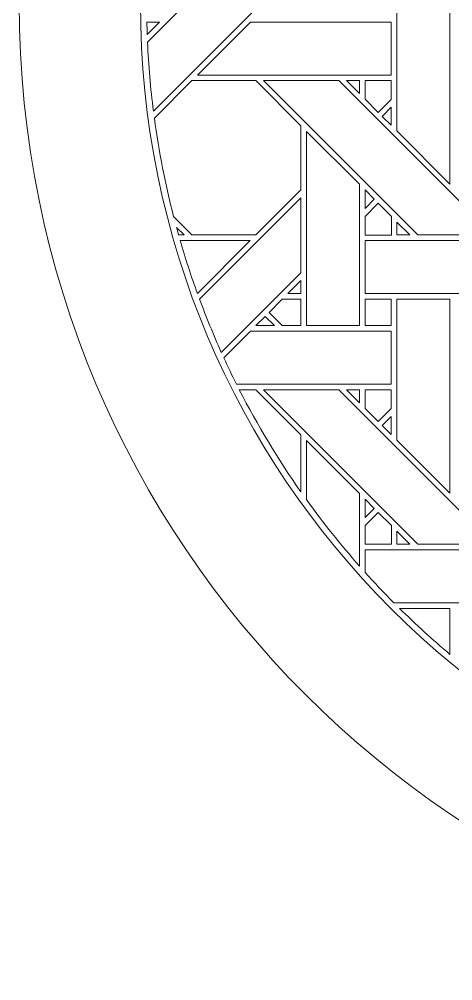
# Model space of a CAD drawing. Header units: inches. Extents: x 9.38 to 15.38, y 6.09 to 12.09.
# Drawn here: x 9.383 to 10.714, y 6.095 to 9.046 of the extents above; entities that cross this region are included whole.
import ezdxf

# ---------------------------------------------------------------- set-up
doc = ezdxf.new("R2010")
doc.units = ezdxf.units.IN
doc.header["$MEASUREMENT"] = 0
doc.layers.add('Design', color=7, linetype='Continuous', lineweight=0)

msp = doc.modelspace()

# ---------------------------------------------------------------- linework, layer by layer
at = {"layer": 'Design'}
for points, knots in [([(12.3829, 12.0948), (10.726, 12.0948), (9.3829, 10.7516), (9.3829, 9.0948), (9.3829, 7.4379), (10.726, 6.0948), (12.3829, 6.0948), (14.0397, 6.0948), (15.3829, 7.4379), (15.3829, 9.0948), (15.3829, 10.7516), (14.0397, 12.0948), (12.3829, 12.0948)], [0, 0, 0, 0, 1, 1, 1, 2, 2, 2, 3, 3, 3, 4, 4, 4, 4]), ([(12.3829, 11.7226), (10.9315, 11.7226), (9.755, 10.5461), (9.755, 9.0948), (9.755, 7.6434), (10.9315, 6.4669), (12.3829, 6.4669), (13.8342, 6.4669), (15.0107, 7.6434), (15.0107, 9.0948), (15.0107, 10.5461), (13.8342, 11.7226), (12.3829, 11.7226)], [0, 0, 0, 0, 1, 1, 1, 2, 2, 2, 3, 3, 3, 4, 4, 4, 4]), ([(10.2479, 9.4467), (10.2479, 9.4467), (10.2479, 9.2166), (10.2479, 9.2166), (10.2479, 9.2166), (9.7949, 8.7637), (9.7949, 8.7637), (9.7861, 8.8335), (9.7801, 8.9043), (9.7769, 8.9758), (9.7769, 8.9758), (10.2479, 9.4467), (10.2479, 9.4467)], [0, 0, 0, 0, 1, 1, 1, 2, 2, 2, 3, 3, 3, 4, 4, 4, 4]), ([(10.7058, 9.1352), (10.7058, 9.1352), (10.7058, 8.5401), (10.7058, 8.5401), (10.7058, 8.5401), (10.5429, 8.703), (10.5429, 8.703), (10.5429, 8.703), (10.5429, 9.1352), (10.5429, 9.1352), (10.5429, 9.1352), (10.7058, 9.1352), (10.7058, 9.1352)], [0, 0, 0, 0, 1, 1, 1, 2, 2, 2, 3, 3, 3, 4, 4, 4, 4]), ([(9.7748, 9.0373), (9.7748, 9.0373), (9.814, 9.0373), (9.814, 9.0373), (9.814, 9.0373), (9.776, 8.9992), (9.776, 8.9992), (9.7755, 9.0119), (9.7751, 9.0246), (9.7748, 9.0373)], [0, 0, 0, 0, 1, 1, 1, 2, 2, 2, 3, 3, 3, 3]), ([(9.9301, 8.8745), (9.9301, 8.8745), (10.0929, 9.0373), (10.0929, 9.0373), (10.0929, 9.0373), (10.5253, 9.0373), (10.5253, 9.0373), (10.5253, 9.0373), (10.5253, 8.8745), (10.5253, 8.8745), (10.5253, 8.8745), (9.9301, 8.8745), (9.9301, 8.8745)], [0, 0, 0, 0, 1, 1, 1, 2, 2, 2, 3, 3, 3, 4, 4, 4, 4]), ([(9.7979, 8.7423), (9.7979, 8.7423), (9.9129, 8.8573), (9.9129, 8.8573), (9.9129, 8.8573), (10.1091, 8.8573), (10.1091, 8.8573), (10.1091, 8.8573), (10.2478, 8.7186), (10.2478, 8.7186), (10.2478, 8.7186), (10.2478, 8.5224), (10.2478, 8.5224), (10.23, 8.5044), (10.1181, 8.3927), (10.1091, 8.3837), (10.1091, 8.3837), (9.9134, 8.3837), (9.9134, 8.3837), (9.9134, 8.3837), (9.8569, 8.4402), (9.8569, 8.4402), (9.8314, 8.5388), (9.8117, 8.6396), (9.7979, 8.7423)], [0, 0, 0, 0, 1, 1, 1, 2, 2, 2, 3, 3, 3, 4, 4, 4, 5, 5, 5, 6, 6, 6, 7, 7, 7, 8, 8, 8, 8]), ([(9.7979, 8.7423), (9.7979, 8.7423), (9.9129, 8.8573), (9.9129, 8.8573), (9.9129, 8.8573), (10.1091, 8.8573), (10.1091, 8.8573), (10.1091, 8.8573), (10.2478, 8.7186), (10.2478, 8.7186), (10.2478, 8.7186), (10.2478, 8.5224), (10.2478, 8.5224), (10.2302, 8.5046), (10.1183, 8.3929), (10.1091, 8.3837), (10.1091, 8.3837), (9.9134, 8.3837), (9.9134, 8.3837), (9.9134, 8.3837), (9.8569, 8.4402), (9.8569, 8.4402), (9.8314, 8.5388), (9.8117, 8.6396), (9.7979, 8.7423)], [0, 0, 0, 0, 1, 1, 1, 2, 2, 2, 3, 3, 3, 4, 4, 4, 5, 5, 5, 6, 6, 6, 7, 7, 7, 8, 8, 8, 8]), ([(10.1334, 8.8573), (10.1334, 8.8573), (10.3643, 8.8573), (10.3643, 8.8573), (10.3643, 8.8573), (10.8379, 8.3837), (10.8379, 8.3837), (10.8379, 8.3837), (10.6069, 8.3837), (10.6069, 8.3837), (10.6069, 8.3837), (10.1334, 8.8573), (10.1334, 8.8573)], [0, 0, 0, 0, 1, 1, 1, 2, 2, 2, 3, 3, 3, 4, 4, 4, 4]), ([(10.4279, 8.8573), (10.4279, 8.8573), (10.4279, 8.8175), (10.4279, 8.8175), (10.4279, 8.8175), (10.3884, 8.8573), (10.3884, 8.8573), (10.3884, 8.8573), (10.4279, 8.8573), (10.4279, 8.8573)], [0, 0, 0, 0, 1, 1, 1, 2, 2, 2, 3, 3, 3, 3]), ([(10.5253, 8.8573), (10.5253, 8.8573), (10.5253, 8.7997), (10.5253, 8.7997), (10.5253, 8.7997), (10.4854, 8.7598), (10.4854, 8.7598), (10.4854, 8.7598), (10.445, 8.8001), (10.445, 8.8001), (10.445, 8.8001), (10.445, 8.8573), (10.445, 8.8573), (10.445, 8.8573), (10.5253, 8.8573), (10.5253, 8.8573)], [0, 0, 0, 0, 1, 1, 1, 2, 2, 2, 3, 3, 3, 4, 4, 4, 5, 5, 5, 5]), ([(10.4854, 8.7598), (10.4854, 8.7598), (10.445, 8.8001), (10.445, 8.8001), (10.445, 8.8001), (10.445, 8.8573), (10.445, 8.8573), (10.445, 8.8573), (10.5253, 8.8573), (10.5253, 8.8573), (10.5253, 8.8573), (10.5253, 8.7997), (10.5253, 8.7997), (10.5253, 8.7997), (10.4854, 8.7598), (10.4854, 8.7598)], [0, 0, 0, 0, 1, 1, 1, 2, 2, 2, 3, 3, 3, 4, 4, 4, 5, 5, 5, 5]), ([(10.5253, 8.7755), (10.5253, 8.7755), (10.5253, 8.7203), (10.5253, 8.7203), (10.5253, 8.7203), (10.4976, 8.7477), (10.4976, 8.7477), (10.4976, 8.7477), (10.5253, 8.7755), (10.5253, 8.7755)], [0, 0, 0, 0, 1, 1, 1, 2, 2, 2, 3, 3, 3, 3]), ([(10.4278, 8.5394), (10.4278, 8.5394), (10.4278, 8.1057), (10.4278, 8.1057), (10.4278, 8.1057), (10.265, 8.1057), (10.265, 8.1057), (10.265, 8.1057), (10.265, 8.7015), (10.265, 8.7015), (10.265, 8.7015), (10.4278, 8.5394), (10.4278, 8.5394)], [0, 0, 0, 0, 1, 1, 1, 2, 2, 2, 3, 3, 3, 4, 4, 4, 4]), ([(10.4451, 8.4651), (10.4451, 8.4651), (10.4451, 8.5219), (10.4451, 8.5219), (10.4451, 8.5219), (10.4733, 8.4933), (10.4733, 8.4933), (10.4733, 8.4933), (10.4451, 8.4651), (10.4451, 8.4651)], [0, 0, 0, 0, 1, 1, 1, 2, 2, 2, 3, 3, 3, 3]), ([(10.2479, 8.498), (10.2479, 8.498), (10.2479, 8.2679), (10.2479, 8.2679), (10.2479, 8.2679), (10.0035, 8.0235), (10.0035, 8.0235), (9.9794, 8.077), (9.9571, 8.1314), (9.9366, 8.1867), (9.9366, 8.1867), (10.2479, 8.498), (10.2479, 8.498)], [0, 0, 0, 0, 1, 1, 1, 2, 2, 2, 3, 3, 3, 4, 4, 4, 4]), ([(10.4451, 8.3834), (10.4451, 8.3834), (10.4451, 8.4407), (10.4451, 8.4407), (10.4451, 8.4407), (10.4854, 8.4811), (10.4854, 8.4811), (10.4854, 8.4811), (10.5257, 8.4407), (10.5257, 8.4407), (10.5257, 8.4407), (10.5257, 8.3834), (10.5257, 8.3834), (10.5257, 8.3834), (10.4451, 8.3834), (10.4451, 8.3834)], [0, 0, 0, 0, 1, 1, 1, 2, 2, 2, 3, 3, 3, 4, 4, 4, 5, 5, 5, 5]), ([(10.4854, 8.4811), (10.4854, 8.4811), (10.5257, 8.4407), (10.5257, 8.4407), (10.5257, 8.4407), (10.5257, 8.3834), (10.5257, 8.3834), (10.5257, 8.3834), (10.4451, 8.3834), (10.4451, 8.3834), (10.4451, 8.3834), (10.4451, 8.4407), (10.4451, 8.4407), (10.4451, 8.4407), (10.4854, 8.4811), (10.4854, 8.4811)], [0, 0, 0, 0, 1, 1, 1, 2, 2, 2, 3, 3, 3, 4, 4, 4, 5, 5, 5, 5]), ([(10.543, 8.3837), (10.543, 8.3837), (10.543, 8.4235), (10.543, 8.4235), (10.543, 8.4235), (10.5827, 8.3837), (10.5827, 8.3837), (10.5827, 8.3837), (10.543, 8.3837), (10.543, 8.3837)], [0, 0, 0, 0, 1, 1, 1, 2, 2, 2, 3, 3, 3, 3]), ([(9.8892, 8.3837), (9.8892, 8.3837), (9.8722, 8.3837), (9.8722, 8.3837), (9.87, 8.3914), (9.868, 8.3993), (9.8659, 8.407), (9.8659, 8.407), (9.8892, 8.3837), (9.8892, 8.3837)], [0, 0, 0, 0, 1, 1, 1, 2, 2, 2, 3, 3, 3, 3]), ([(10.0921, 8.3664), (10.0921, 8.3664), (9.93, 8.2044), (9.93, 8.2044), (9.9107, 8.2576), (9.8931, 8.3117), (9.8773, 8.3664), (9.8773, 8.3664), (10.0921, 8.3664), (10.0921, 8.3664)], [0, 0, 0, 0, 1, 1, 1, 2, 2, 2, 3, 3, 3, 3]), ([(10.4451, 8.2037), (10.4451, 8.2037), (10.4451, 8.3664), (10.4451, 8.3664), (10.4451, 8.3664), (11.0408, 8.3664), (11.0408, 8.3664), (11.0408, 8.3664), (10.8781, 8.2037), (10.8781, 8.2037), (10.8781, 8.2037), (10.4451, 8.2037), (10.4451, 8.2037)], [0, 0, 0, 0, 1, 1, 1, 2, 2, 2, 3, 3, 3, 4, 4, 4, 4]), ([(10.2081, 8.2038), (10.2081, 8.2038), (10.2479, 8.2435), (10.2479, 8.2435), (10.2479, 8.2435), (10.2479, 8.2038), (10.2479, 8.2038), (10.2479, 8.2038), (10.2081, 8.2038), (10.2081, 8.2038)], [0, 0, 0, 0, 1, 1, 1, 2, 2, 2, 3, 3, 3, 3]), ([(10.2479, 8.1865), (10.2479, 8.1865), (10.2479, 8.1057), (10.2479, 8.1057), (10.2479, 8.1057), (10.1907, 8.1057), (10.1907, 8.1057), (10.1907, 8.1057), (10.1504, 8.1461), (10.1504, 8.1461), (10.1504, 8.1461), (10.1908, 8.1865), (10.1908, 8.1865), (10.1908, 8.1865), (10.2479, 8.1865), (10.2479, 8.1865)], [0, 0, 0, 0, 1, 1, 1, 2, 2, 2, 3, 3, 3, 4, 4, 4, 5, 5, 5, 5]), ([(10.2479, 8.1865), (10.2479, 8.1865), (10.2479, 8.1057), (10.2479, 8.1057), (10.2479, 8.1057), (10.1907, 8.1057), (10.1907, 8.1057), (10.1907, 8.1057), (10.1504, 8.1461), (10.1504, 8.1461), (10.1504, 8.1461), (10.1908, 8.1865), (10.1908, 8.1865), (10.1908, 8.1865), (10.2479, 8.1865), (10.2479, 8.1865)], [0, 0, 0, 0, 1, 1, 1, 2, 2, 2, 3, 3, 3, 4, 4, 4, 5, 5, 5, 5]), ([(10.4451, 8.1057), (10.4451, 8.1057), (10.4451, 8.1865), (10.4451, 8.1865), (10.4451, 8.1865), (10.5253, 8.1865), (10.5253, 8.1865), (10.5253, 8.1865), (10.5253, 8.1057), (10.5253, 8.1057), (10.5253, 8.1057), (10.4451, 8.1057), (10.4451, 8.1057)], [0, 0, 0, 0, 1, 1, 1, 2, 2, 2, 3, 3, 3, 4, 4, 4, 4]), ([(10.4451, 8.1865), (10.4451, 8.1865), (10.5253, 8.1865), (10.5253, 8.1865), (10.5253, 8.1865), (10.5253, 8.1057), (10.5253, 8.1057), (10.5253, 8.1057), (10.4451, 8.1057), (10.4451, 8.1057), (10.4451, 8.1057), (10.4451, 8.1865), (10.4451, 8.1865)], [0, 0, 0, 0, 1, 1, 1, 2, 2, 2, 3, 3, 3, 4, 4, 4, 4]), ([(10.7058, 8.1865), (10.7058, 8.1865), (10.7058, 7.5914), (10.7058, 7.5914), (10.7058, 7.5914), (10.5429, 7.7543), (10.5429, 7.7543), (10.5429, 7.7543), (10.5429, 8.1865), (10.5429, 8.1865), (10.5429, 8.1865), (10.7058, 8.1865), (10.7058, 8.1865)], [0, 0, 0, 0, 1, 1, 1, 2, 2, 2, 3, 3, 3, 4, 4, 4, 4]), ([(10.1666, 8.1057), (10.1666, 8.1057), (10.11, 8.1057), (10.11, 8.1057), (10.11, 8.1057), (10.1383, 8.1339), (10.1383, 8.1339), (10.1383, 8.1339), (10.1666, 8.1057), (10.1666, 8.1057)], [0, 0, 0, 0, 1, 1, 1, 2, 2, 2, 3, 3, 3, 3]), ([(10.5253, 8.0885), (10.5253, 8.0885), (10.5253, 7.9257), (10.5253, 7.9257), (10.5253, 7.9257), (10.0502, 7.9257), (10.0502, 7.9257), (10.0368, 7.9525), (10.0238, 7.9796), (10.0112, 8.0069), (10.0112, 8.0069), (10.0929, 8.0885), (10.0929, 8.0885), (10.0929, 8.0885), (10.5253, 8.0885), (10.5253, 8.0885)], [0, 0, 0, 0, 1, 1, 1, 2, 2, 2, 3, 3, 3, 4, 4, 4, 5, 5, 5, 5]), ([(10.0587, 7.9086), (10.0587, 7.9086), (10.1091, 7.9086), (10.1091, 7.9086), (10.1091, 7.9086), (10.2478, 7.7699), (10.2478, 7.7699), (10.2478, 7.7699), (10.2478, 7.5954), (10.2478, 7.5954), (10.1778, 7.695), (10.1145, 7.7995), (10.0587, 7.9086)], [0, 0, 0, 0, 1, 1, 1, 2, 2, 2, 3, 3, 3, 4, 4, 4, 4]), ([(10.0587, 7.9086), (10.0587, 7.9086), (10.1091, 7.9086), (10.1091, 7.9086), (10.1091, 7.9086), (10.2478, 7.7699), (10.2478, 7.7699), (10.2478, 7.7699), (10.2478, 7.5954), (10.2478, 7.5954), (10.1778, 7.695), (10.1145, 7.7995), (10.0587, 7.9086)], [0, 0, 0, 0, 1, 1, 1, 2, 2, 2, 3, 3, 3, 4, 4, 4, 4]), ([(10.3643, 7.9086), (10.3643, 7.9086), (10.838, 7.435), (10.838, 7.435), (10.838, 7.435), (10.6069, 7.435), (10.6069, 7.435), (10.6069, 7.435), (10.1334, 7.9086), (10.1334, 7.9086), (10.1334, 7.9086), (10.3643, 7.9086), (10.3643, 7.9086)], [0, 0, 0, 0, 1, 1, 1, 2, 2, 2, 3, 3, 3, 4, 4, 4, 4]), ([(10.4279, 7.9086), (10.4279, 7.9086), (10.4279, 7.8688), (10.4279, 7.8688), (10.4279, 7.8688), (10.3884, 7.9086), (10.3884, 7.9086), (10.3884, 7.9086), (10.4279, 7.9086), (10.4279, 7.9086)], [0, 0, 0, 0, 1, 1, 1, 2, 2, 2, 3, 3, 3, 3]), ([(10.5253, 7.9086), (10.5253, 7.9086), (10.5253, 7.851), (10.5253, 7.851), (10.5253, 7.851), (10.4854, 7.8111), (10.4854, 7.8111), (10.4854, 7.8111), (10.445, 7.8514), (10.445, 7.8514), (10.445, 7.8514), (10.445, 7.9086), (10.445, 7.9086), (10.445, 7.9086), (10.5253, 7.9086), (10.5253, 7.9086)], [0, 0, 0, 0, 1, 1, 1, 2, 2, 2, 3, 3, 3, 4, 4, 4, 5, 5, 5, 5]), ([(10.4854, 7.8111), (10.4854, 7.8111), (10.445, 7.8514), (10.445, 7.8514), (10.445, 7.8514), (10.445, 7.9086), (10.445, 7.9086), (10.445, 7.9086), (10.5253, 7.9086), (10.5253, 7.9086), (10.5253, 7.9086), (10.5253, 7.851), (10.5253, 7.851), (10.5253, 7.851), (10.4854, 7.8111), (10.4854, 7.8111)], [0, 0, 0, 0, 1, 1, 1, 2, 2, 2, 3, 3, 3, 4, 4, 4, 5, 5, 5, 5]), ([(10.5253, 7.8268), (10.5253, 7.8268), (10.5253, 7.7716), (10.5253, 7.7716), (10.5253, 7.7716), (10.4976, 7.799), (10.4976, 7.799), (10.4976, 7.799), (10.5253, 7.8268), (10.5253, 7.8268)], [0, 0, 0, 0, 1, 1, 1, 2, 2, 2, 3, 3, 3, 3]), ([(10.265, 7.7528), (10.265, 7.7528), (10.4278, 7.5906), (10.4278, 7.5906), (10.4278, 7.5906), (10.4278, 7.3677), (10.4278, 7.3677), (10.3703, 7.4328), (10.3159, 7.5007), (10.265, 7.5714), (10.265, 7.5714), (10.265, 7.7528), (10.265, 7.7528)], [0, 0, 0, 0, 1, 1, 1, 2, 2, 2, 3, 3, 3, 4, 4, 4, 4]), ([(10.4733, 7.5446), (10.4733, 7.5446), (10.4451, 7.5164), (10.4451, 7.5164), (10.4451, 7.5164), (10.4451, 7.5732), (10.4451, 7.5732), (10.4451, 7.5732), (10.4733, 7.5446), (10.4733, 7.5446)], [0, 0, 0, 0, 1, 1, 1, 2, 2, 2, 3, 3, 3, 3]), ([(10.4451, 7.492), (10.4451, 7.492), (10.4854, 7.5323), (10.4854, 7.5323), (10.4854, 7.5323), (10.5257, 7.492), (10.5257, 7.492), (10.5257, 7.492), (10.5257, 7.4347), (10.5257, 7.4347), (10.5257, 7.4347), (10.4451, 7.4347), (10.4451, 7.4347), (10.4451, 7.4347), (10.4451, 7.492), (10.4451, 7.492)], [0, 0, 0, 0, 1, 1, 1, 2, 2, 2, 3, 3, 3, 4, 4, 4, 5, 5, 5, 5]), ([(10.4451, 7.492), (10.4451, 7.492), (10.4854, 7.5323), (10.4854, 7.5323), (10.4854, 7.5323), (10.5257, 7.492), (10.5257, 7.492), (10.5257, 7.492), (10.5257, 7.4347), (10.5257, 7.4347), (10.5257, 7.4347), (10.4451, 7.4347), (10.4451, 7.4347), (10.4451, 7.4347), (10.4451, 7.492), (10.4451, 7.492)], [0, 0, 0, 0, 1, 1, 1, 2, 2, 2, 3, 3, 3, 4, 4, 4, 5, 5, 5, 5]), ([(10.5827, 7.4349), (10.5827, 7.4349), (10.543, 7.4349), (10.543, 7.4349), (10.543, 7.4349), (10.543, 7.4747), (10.543, 7.4747), (10.543, 7.4747), (10.5827, 7.4349), (10.5827, 7.4349)], [0, 0, 0, 0, 1, 1, 1, 2, 2, 2, 3, 3, 3, 3]), ([(10.5334, 7.255), (10.5032, 7.2853), (10.4738, 7.3164), (10.4451, 7.3482), (10.4451, 7.3482), (10.4451, 7.4177), (10.4451, 7.4177), (10.4451, 7.4177), (11.0408, 7.4177), (11.0408, 7.4177), (11.0408, 7.4177), (10.8781, 7.255), (10.8781, 7.255), (10.8781, 7.255), (10.5334, 7.255), (10.5334, 7.255)], [0, 0, 0, 0, 1, 1, 1, 2, 2, 2, 3, 3, 3, 4, 4, 4, 5, 5, 5, 5]), ([(10.7058, 7.2377), (10.7058, 7.2377), (10.7058, 7.0966), (10.7058, 7.0966), (10.6523, 7.1416), (10.6006, 7.1887), (10.5508, 7.2377), (10.5508, 7.2377), (10.7058, 7.2377), (10.7058, 7.2377)], [0, 0, 0, 0, 1, 1, 1, 2, 2, 2, 3, 3, 3, 3])]:
    msp.add_open_spline(points, degree=3, knots=knots, dxfattribs=at)

doc.saveas('drawing.dxf')
